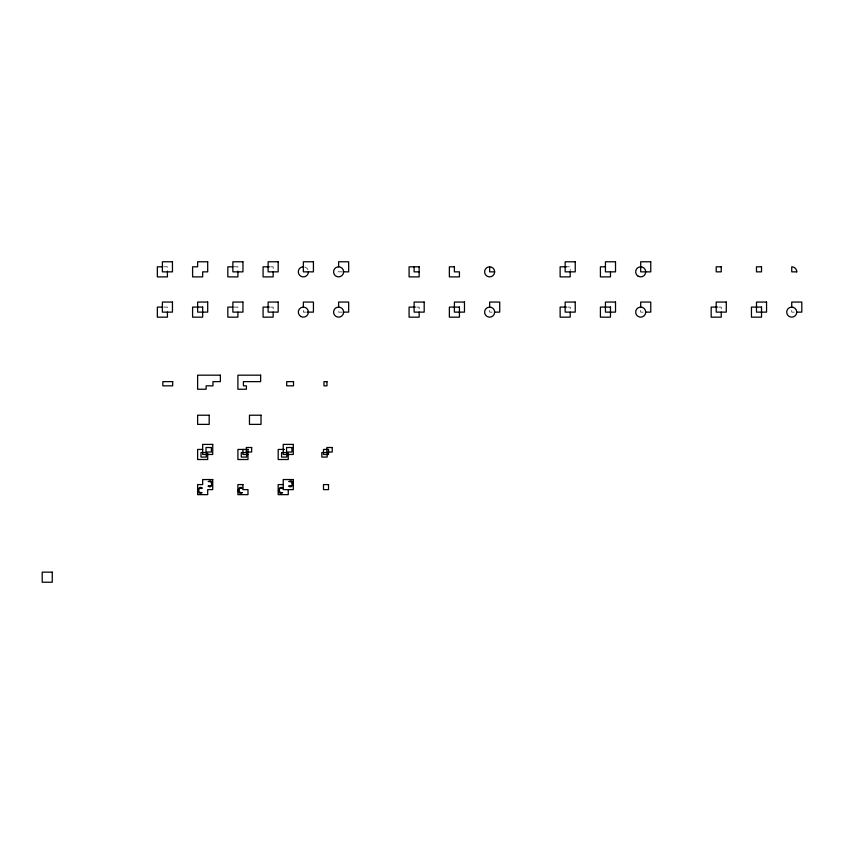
<?xml version="1.0" encoding="UTF-8"?>
<svg xmlns="http://www.w3.org/2000/svg" width="844" height="844" viewBox="0 0 844 844"><rect width="100%" height="100%" fill="white"/><g stroke="black" fill="none" stroke-linecap="round" stroke-linejoin="round"><path stroke-width="0.63" stroke-dasharray="4.22 3.17" d="M163.641 266.81L167.418 266.81L167.418 270.586M234.126 266.81L237.902 266.81L237.902 270.586M270.629 266.81L273.15 266.81L273.15 271.852M565.163 266.81L570.196 266.81L570.196 270.586M342.379 271.852L338.602 271.852L338.602 269.331M163.641 307.089L167.418 307.089L167.418 309.611M234.126 307.089L237.902 307.089L237.902 309.611M270.629 307.089L273.15 307.089L273.15 309.611M416.641 307.089L419.162 307.089L419.162 309.611M567.685 307.089L570.196 307.089L570.196 309.611M718.729 307.089L721.24 307.089L721.24 309.611M305.876 312.122L303.355 312.122L303.355 309.611M342.379 312.122L338.602 312.122L338.602 309.611M492.157 312.122L489.647 312.122L489.647 309.611M643.202 312.122L640.691 312.122L640.691 309.611M794.246 312.122L791.735 312.122L791.735 309.611M304.663 266.989A5.032 5.032 0 0 1 308.218 270.544"/><path stroke-width="1.27" d="M162.386 266.81L157.353 266.81L157.353 276.885L167.418 276.885L167.418 271.852M232.87 266.81L227.838 266.81L227.838 276.885L237.902 276.885L237.902 271.852M269.373 266.81L263.075 266.81L263.075 276.885L273.15 276.885L273.15 271.852M566.429 266.81L560.131 266.81L560.131 276.885L570.196 276.885L570.196 271.852M605.443 266.81L600.411 266.81L600.411 276.885L610.476 276.885L610.476 271.852M343.635 271.852A5.032 5.032 0 0 0 336.081 267.485A5.032 5.032 0 0 0 336.081 276.21A5.032 5.032 0 0 0 343.635 271.852L348.667 271.852L348.667 261.777L338.602 261.777L338.602 266.81M419.162 271.852L414.119 271.852L414.119 266.81M494.679 271.852A5.032 5.032 0 0 0 487.125 267.485A5.032 5.032 0 0 0 487.125 276.21A5.032 5.032 0 0 0 494.679 271.852L489.647 271.852L489.647 266.81M162.386 307.089L157.353 307.089L157.353 317.165L167.418 317.165L167.418 312.122M232.87 307.089L227.838 307.089L227.838 317.165L237.902 317.165L237.902 312.122M269.373 307.089L263.075 307.089L263.075 317.165L273.15 317.165L273.15 312.122M415.385 307.089L409.087 307.089L409.087 317.165L419.162 317.165L419.162 312.122M566.429 307.089L560.131 307.089L560.131 317.165L570.196 317.165L570.196 312.122M717.463 307.089L711.175 307.089L711.175 317.165L721.24 317.165L721.24 312.122M307.132 312.122L313.43 312.122L313.43 302.057L303.355 302.057L303.355 307.089M343.635 312.122A5.032 5.032 0 0 0 336.081 307.765A5.032 5.032 0 0 0 336.081 316.489A5.032 5.032 0 0 0 343.635 312.122L348.667 312.122L348.667 302.057L338.602 302.057L338.602 307.089M494.679 312.122A5.032 5.032 0 0 0 487.125 307.765A5.032 5.032 0 0 0 487.125 316.489A5.032 5.032 0 0 0 494.679 312.122L499.711 312.122L499.711 302.057L489.647 302.057L489.647 307.089M645.723 312.122A5.032 5.032 0 0 0 638.169 307.765A5.032 5.032 0 0 0 638.169 316.489A5.032 5.032 0 0 0 645.723 312.122L650.756 312.122L650.756 302.057L640.691 302.057L640.691 307.089M796.768 312.122A5.032 5.032 0 0 0 789.214 307.765A5.032 5.032 0 0 0 789.214 316.489A5.032 5.032 0 0 0 796.768 312.122L801.8 312.122L801.8 302.057L791.735 302.057L791.735 307.089M202.665 449.441L197.623 449.441L197.623 459.516L207.698 459.516L207.698 453.217M284.481 449.441L278.182 449.441L278.182 459.516L288.258 459.516L288.258 453.217M247.978 454.473L242.945 454.473L242.945 449.441M283.215 484.583L278.182 484.583L278.182 494.647L288.258 494.647L288.258 489.615M308.398 271.852A5.032 5.032 0 0 1 303.355 276.885A5.032 5.032 0 0 1 298.322 271.852A5.032 5.032 0 0 1 303.355 266.81M198.741 489.889C197.644 494.151 205.894 491.672 199.954 493.339C195.892 492.368 198.53 485.279 202.275 487.927C202.718 489.71 198.551 486.619 198.741 489.889M211.644 483.781C212.329 487.378 207.824 484.741 208.088 486.271C211.823 488.919 214.471 481.818 210.409 480.858C204.775 482.546 211.876 480.109 211.644 483.781M239.021 489.889C237.913 494.151 246.174 491.672 240.223 493.339C236.172 492.368 238.81 485.279 242.555 487.927C243.009 489.71 238.82 486.629 239.021 489.889M279.301 489.889C278.193 494.151 286.454 491.672 280.503 493.339C276.452 492.368 279.09 485.279 282.835 487.927C283.278 489.71 279.111 486.619 279.301 489.889M292.203 483.781C292.889 487.378 288.384 484.741 288.637 486.271C292.383 488.919 295.02 481.818 290.969 480.858C285.335 482.546 292.435 480.109 292.203 483.781M172.45 261.777L162.386 261.777L162.386 271.852L172.45 271.852L172.45 261.777M207.698 261.777L197.623 261.777L197.623 266.81L192.59 266.81L192.59 276.885L202.665 276.885L202.665 271.852L207.698 271.852L207.698 261.777M242.945 261.777L232.87 261.777L232.87 271.852L242.945 271.852L242.945 261.777M278.182 261.777L268.118 261.777L268.118 271.852L278.182 271.852L278.182 261.777M313.43 261.777L303.355 261.777L303.355 271.852L313.43 271.852L313.43 261.777M575.239 261.777L565.163 261.777L565.163 271.852L575.239 271.852L575.239 261.777M615.519 261.777L605.443 261.777L605.443 271.852L615.519 271.852L615.519 261.777M650.756 261.777L640.691 261.777L640.691 271.852L650.756 271.852L650.756 261.777M419.162 266.81L409.087 266.81L409.087 276.885L419.162 276.885L419.162 266.81M454.399 266.81L449.367 266.81L449.367 276.885L459.431 276.885L459.431 271.852L454.399 271.852L454.399 266.81M721.24 266.81L716.208 266.81L716.208 271.852L721.24 271.852L721.24 266.81M761.52 266.81L756.488 266.81L756.488 271.852L761.52 271.852L761.52 266.81M796.768 271.852L791.735 271.852L791.735 266.81A5.032 5.032 0 0 1 796.768 271.852M172.45 302.057L162.386 302.057L162.386 312.122L172.45 312.122L172.45 302.057M207.698 302.057L197.623 302.057L197.623 312.122L207.698 312.122L207.698 302.057M242.945 302.057L232.87 302.057L232.87 312.122L242.945 312.122L242.945 302.057M278.182 302.057L268.118 302.057L268.118 312.122L278.182 312.122L278.182 302.057M424.194 302.057L414.119 302.057L414.119 312.122L424.194 312.122L424.194 302.057M464.474 302.057L454.399 302.057L454.399 312.122L464.474 312.122L464.474 302.057M575.239 302.057L565.163 302.057L565.163 312.122L575.239 312.122L575.239 302.057M615.519 302.057L605.443 302.057L605.443 312.122L615.519 312.122L615.519 302.057M726.283 302.057L716.208 302.057L716.208 312.122L726.283 312.122L726.283 302.057M766.552 302.057L756.488 302.057L756.488 312.122L766.552 312.122L766.552 302.057M202.665 307.089L192.59 307.089L192.59 317.165L202.665 317.165L202.665 307.089M459.431 307.089L449.367 307.089L449.367 317.165L459.431 317.165L459.431 307.089M610.476 307.089L600.411 307.089L600.411 317.165L610.476 317.165L610.476 307.089M761.52 307.089L751.455 307.089L751.455 317.165L761.52 317.165L761.52 307.089M220.379 375.179L197.623 375.179L197.623 389.242L206.136 389.242L206.136 385.835L212.962 385.835L212.962 381.636L220.379 381.636L220.379 375.179M260.648 375.179L237.902 375.179L237.902 389.242L246.416 389.242L246.416 385.835L243.41 385.835L243.41 381.636L260.648 381.636L260.648 375.179M172.682 381.636L162.85 381.636L162.85 385.835L172.682 385.835L172.682 381.636M293.512 381.636L286.696 381.636L286.696 385.835L293.512 385.835L293.512 381.636M326.976 381.636L323.969 381.636L323.969 385.835L326.976 385.835L326.976 381.636M209.185 415.216L197.623 415.216L197.623 424.374L209.185 424.374L209.185 415.216M261.028 415.216L249.465 415.216L249.465 424.374L261.028 424.374L261.028 415.216M212.73 444.408L202.665 444.408L202.665 454.473L212.73 454.473L212.73 444.408M293.29 444.408L283.215 444.408L283.215 454.473L293.29 454.473L293.29 444.408M211.38 447.51L206.02 447.51L206.02 452.036L211.38 452.036L211.38 447.51M251.66 447.51L246.3 447.51L246.3 452.036L251.66 452.036L251.66 447.51M291.94 447.51L286.58 447.51L286.58 452.036L291.94 452.036L291.94 447.51M332.219 447.51L326.86 447.51L326.86 452.036L332.219 452.036L332.219 447.51M247.978 449.441L237.902 449.441L237.902 459.516L247.978 459.516L247.978 449.441M328.527 449.441L323.495 449.441L323.495 454.473L328.527 454.473L328.527 449.441M206.347 452.542L200.988 452.542L200.988 457.068L206.347 457.068L206.347 452.542M246.627 452.542L241.268 452.542L241.268 457.068L246.627 457.068L246.627 452.542M286.907 452.542L281.548 452.542L281.548 457.068L286.907 457.068L286.907 452.542M327.177 452.542L321.828 452.542L321.828 457.068L327.177 457.068L327.177 452.542M212.73 479.55L202.665 479.55L202.665 484.583L197.623 484.583L197.623 494.647L207.698 494.647L207.698 489.615L212.73 489.615L212.73 479.55M293.29 479.55L283.215 479.55L283.215 489.615L293.29 489.615L293.29 479.55M242.945 484.583L237.902 484.583L237.902 494.647L247.978 494.647L247.978 489.615L242.945 489.615L242.945 484.583M328.527 484.583L323.495 484.583L323.495 489.615L328.527 489.615L328.527 484.583M52.265 572.148L42.2 572.148L42.2 582.223L52.265 582.223L52.265 572.148M638.169 276.21A5.032 5.032 0 0 0 645.723 271.852A5.032 5.032 0 0 0 638.169 267.485A5.032 5.032 0 0 0 638.169 276.21M300.844 316.489A5.032 5.032 0 0 0 308.398 312.122A5.032 5.032 0 0 0 300.844 307.765A5.032 5.032 0 0 0 300.844 316.489"/></g></svg>
